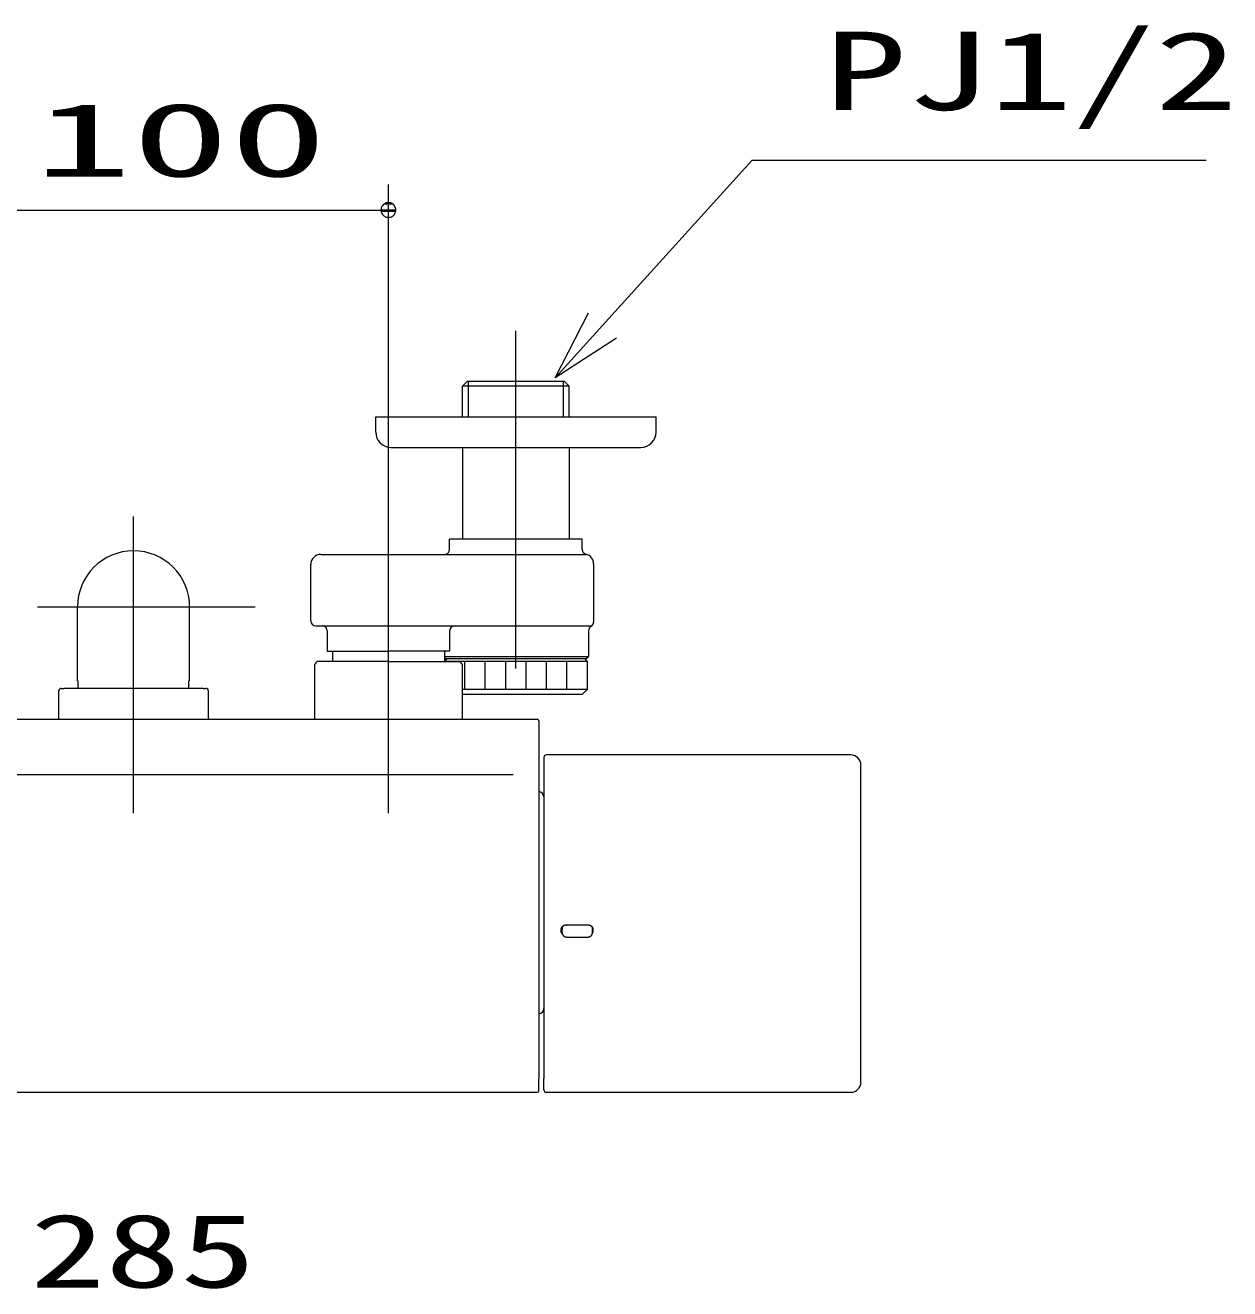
# Model space of a CAD drawing. Units: millimetres on the paper, scale 1:5. Extents: x -305 to 305, y -152 to 152.
# Drawn here: x -184.11 to -136.85, y -65.97 to -16.38 of the extents above; entities that cross this region are included whole.
import ezdxf
from ezdxf.enums import TextEntityAlignment as Align

# ---------------------------------------------------------------- set-up
doc = ezdxf.new("R2010")
doc.units = ezdxf.units.MM
doc.linetypes.add('LONG_CHAIN', pattern=[21, 18, -1, 1, -1])
doc.layers.add('0-1_RV', color=7, linetype='Continuous', lineweight=9)
doc.layers.add('0-2_0', color=7, linetype='Continuous', lineweight=9)
doc.styles.add('ＭＳ ゴシック', font='')
doc.styles.get('ＭＳ ゴシック').set_extended_font_data('MS Gothic')

# ---------------------------------------------------------------- blocks, each defined once
blk = doc.blocks.new('_DOTSMALL')
at = {"layer": '0-2_0'}
for p, q in [((0.0746, 0.1), (-0.0746, 0.1)), ((0.1223, -0.0248), (-0.1223, -0.0248))]:
    blk.add_line(p, q, dxfattribs=at)
for points in [[(0.125, 0), (0.124, 0.0157), (0.1211, 0.0311), (0.1162, 0.046), (0.1095, 0.0602), (0.1011, 0.0735), (0.0911, 0.0856), (0.0797, 0.0963), (0.067, 0.1055), (0.0532, 0.1131), (0.0386, 0.1189), (0.0234, 0.1228), (0.0078, 0.1248), (-0.0078, 0.1248), (-0.0234, 0.1228), (-0.0386, 0.1189), (-0.0532, 0.1131), (-0.067, 0.1055), (-0.0797, 0.0963), (-0.0911, 0.0856), (-0.1011, 0.0735), (-0.1095, 0.0602), (-0.1162, 0.046), (-0.1211, 0.0311), (-0.124, 0.0157), (-0.125, 0), (0, 0)], [(-0.125, 0), (-0.124, -0.0157), (-0.1211, -0.0311), (-0.1162, -0.046), (-0.1095, -0.0602), (-0.1011, -0.0735), (-0.0911, -0.0856), (-0.0797, -0.0963), (-0.067, -0.1055), (-0.0532, -0.1131), (-0.0386, -0.1189), (-0.0234, -0.1228), (-0.0078, -0.1248), (0.0078, -0.1248), (0.0234, -0.1228), (0.0386, -0.1189), (0.0532, -0.1131), (0.067, -0.1055), (0.0797, -0.0963), (0.0911, -0.0856), (0.1011, -0.0735), (0.1095, -0.0602), (0.1162, -0.046), (0.1211, -0.0311), (0.124, -0.0157), (0.125, 0), (0, 0)]]:
    blk.add_lwpolyline(points, close=True, dxfattribs=at)
blk = doc.blocks.new('_OPEN30')
at = {"layer": '0-2_0'}
blk.add_line((0, 0), (-1, 0), dxfattribs=at)
blk.add_lwpolyline([(-1, 0.2679), (0, 0), (-1, -0.2679)], dxfattribs=at)

msp = doc.modelspace()

# ---------------------------------------------------------------- linework, layer by layer
at = {"layer": '0-1_RV'}
for p, q in [((-169.862, -34.338), (-169.862, -22.63)), ((-189.862, -23.63), (-169.862, -23.63)), ((-166.957, -30.547), (-166.757, -30.347)), ((-166.957, -31.747), (-166.957, -30.547)), ((-162.766, -30.547), (-166.957, -30.547)), ((-166.757, -30.347), (-162.966, -30.347)), ((-166.757, -30.347), (-162.966, -30.347)), ((-166.725, -31.747), (-166.725, -30.347)), ((-162.998, -31.747), (-162.998, -30.347)), ((-162.766, -30.547), (-162.966, -30.347)), ((-162.766, -31.747), (-162.766, -30.547)), ((-170.362, -32.347), (-170.362, -31.747)), ((-170.362, -31.747), (-159.362, -31.747)), ((-159.362, -32.347), (-159.362, -31.747)), ((-169.762, -32.947), (-159.962, -32.947)), ((-166.957, -32.947), (-166.957, -36.548)), ((-162.766, -32.947), (-162.766, -36.548)), ((-162.262, -36.548), (-167.462, -36.548)), ((-167.462, -36.948), (-167.462, -36.548)), ((-162.262, -36.948), (-162.262, -36.548)), ((-172.512, -37.148), (-162.089, -37.148)), ((-172.912, -39.748), (-172.912, -37.548)), ((-161.812, -37.528), (-161.812, -39.801)), ((-182.062, -42.108), (-182.062, -39.207)), ((-177.662, -42.108), (-177.662, -39.207)), ((-172.712, -39.948), (-161.875, -39.948)), ((-162.012, -40.148), (-162.012, -41.148)), ((-172.062, -40.948), (-172.062, -41.346)), ((-167.662, -40.948), (-167.662, -41.346)), ((-167.662, -41.148), (-162.012, -41.148)), ((-162.112, -41.248), (-162.012, -41.148)), ((-172.762, -41.471), (-172.762, -43.621)), ((-169.862, -41.346), (-172.662, -41.346)), ((-169.862, -41.346), (-167.062, -41.346)), ((-167.612, -41.248), (-167.662, -41.198)), ((-167.562, -41.248), (-167.662, -41.348)), ((-162.062, -41.348), (-167.662, -41.348)), ((-162.112, -41.248), (-167.612, -41.248)), ((-166.962, -43.621), (-166.962, -41.471)), ((-166.862, -42.448), (-166.862, -41.348)), ((-166.062, -42.448), (-166.062, -41.348)), ((-165.262, -42.448), (-165.262, -41.348)), ((-164.462, -42.448), (-164.462, -41.348)), ((-163.662, -42.448), (-163.662, -41.348)), ((-162.862, -42.448), (-162.862, -41.348)), ((-162.162, -41.248), (-162.062, -41.348)), ((-162.062, -41.348), (-162.062, -42.448)), ((-182.052, -42.108), (-182.032, -42.108)), ((-182.032, -42.408), (-182.032, -42.108)), ((-177.692, -42.408), (-177.692, -42.108)), ((-177.671, -42.108), (-177.692, -42.108)), ((-182.802, -42.508), (-182.802, -43.618)), ((-182.702, -42.408), (-182.602, -42.408)), ((-177.122, -42.408), (-182.602, -42.408)), ((-177.122, -42.408), (-177.022, -42.408)), ((-176.922, -43.618), (-176.922, -42.508)), ((-162.062, -42.448), (-166.962, -42.448)), ((-162.262, -42.648), (-162.062, -42.448)), ((-162.262, -42.648), (-166.962, -42.648)), ((-195.762, -43.618), (-164.022, -43.618)), ((-163.962, -43.678), (-163.962, -45.448)), ((-163.762, -45.118), (-163.762, -45.976)), ((-151.722, -45.018), (-163.662, -45.018)), ((-163.962, -45.448), (-163.962, -45.985)), ((-151.322, -45.908), (-151.322, -45.418)), ((-194.762, -45.782), (-164.962, -45.782)), ((-163.962, -45.985), (-163.962, -57.734)), ((-163.762, -45.976), (-163.762, -57.718)), ((-163.082, -51.989), (-163.082, -51.875)), ((-163.052, -51.842), (-163.052, -51.872)), ((-163.052, -51.968), (-163.052, -51.872)), ((-162.882, -51.689), (-162.042, -51.689)), ((-161.852, -51.842), (-161.852, -51.872)), ((-161.852, -51.968), (-161.852, -51.872)), ((-161.842, -51.875), (-161.842, -51.989)), ((-162.852, -52.163), (-162.052, -52.163)), ((-163.962, -58.198), (-163.962, -57.734)), ((-163.762, -58.158), (-163.762, -57.718)), ((-195.702, -58.258), (-164.022, -58.258)), ((-163.662, -58.258), (-151.722, -58.258))]:
    msp.add_line(p, q, dxfattribs=at)
at = {"layer": '0-1_RV', "linetype": 'LONG_CHAIN'}
for p, q in [((-164.862, -41.619), (-164.862, -28.367)), ((-164.862, -41.619), (-164.862, -28.367)), ((-169.862, -47.298), (-169.862, -34.338)), ((-179.862, -47.298), (-179.862, -35.66)), ((-183.627, -39.207), (-175.089, -39.207))]:
    msp.add_line(p, q, dxfattribs=at)
at = {"layer": '0-1_RV'}
for points in [[(-137.775, -21.685), (-155.605, -21.685), (-161.468, -28.158)], [(-172.262, -40.148), (-172.262, -40.948), (-169.862, -40.948)], [(-167.462, -40.148), (-167.462, -40.948), (-169.862, -40.948)], [(-151.322, -57.858), (-151.322, -57.607), (-151.322, -45.908)], [(-163.078, -51.866), (-163.078, -51.863), (-163.078, -51.86), (-163.078, -51.857), (-163.079, -51.854), (-163.079, -51.851), (-163.079, -51.848), (-163.079, -51.845), (-163.079, -51.842), (-163.079, -51.839), (-163.079, -51.836), (-163.079, -51.833), (-163.079, -51.83), (-163.079, -51.827), (-163.079, -51.824), (-163.078, -51.821), (-163.078, -51.818), (-163.077, -51.816), (-163.076, -51.813), (-163.075, -51.81), (-163.074, -51.807), (-163.073, -51.804), (-163.072, -51.802), (-163.071, -51.799), (-163.069, -51.796), (-163.068, -51.793), (-163.067, -51.791), (-163.065, -51.788), (-163.063, -51.785), (-163.062, -51.783), (-163.06, -51.78), (-163.058, -51.778), (-163.056, -51.775), (-163.055, -51.773), (-163.053, -51.77), (-163.051, -51.768), (-163.049, -51.766), (-163.047, -51.763), (-163.045, -51.761), (-163.043, -51.759)], [(-163.052, -51.968), (-163.052, -51.971), (-163.052, -51.974), (-163.052, -51.977), (-163.052, -51.98), (-163.052, -51.983), (-163.051, -51.987), (-163.051, -51.99), (-163.051, -51.993), (-163.051, -51.996), (-163.051, -51.999), (-163.05, -52.002), (-163.05, -52.005), (-163.049, -52.009), (-163.049, -52.012), (-163.048, -52.015), (-163.048, -52.018), (-163.047, -52.021), (-163.046, -52.024), (-163.046, -52.027), (-163.045, -52.03), (-163.044, -52.033), (-163.043, -52.036), (-163.042, -52.039), (-163.041, -52.042), (-163.04, -52.045), (-163.039, -52.048), (-163.037, -52.051), (-163.036, -52.054), (-163.035, -52.057), (-163.033, -52.059), (-163.032, -52.062), (-163.03, -52.065), (-163.029, -52.068), (-163.027, -52.07), (-163.025, -52.073), (-163.024, -52.076), (-163.022, -52.078), (-163.02, -52.081), (-163.018, -52.084)], [(-163.043, -51.759), (-163.041, -51.757), (-163.039, -51.754), (-163.037, -51.752), (-163.035, -51.75), (-163.033, -51.748), (-163.031, -51.746), (-163.028, -51.744), (-163.026, -51.742), (-163.024, -51.74), (-163.022, -51.738), (-163.02, -51.736), (-163.017, -51.734), (-163.015, -51.732), (-163.013, -51.73), (-163.01, -51.728), (-163.008, -51.726), (-163.006, -51.724), (-163.003, -51.723), (-163.001, -51.721), (-162.998, -51.719), (-162.996, -51.717), (-162.993, -51.716), (-162.991, -51.714), (-162.988, -51.712), (-162.986, -51.711), (-162.983, -51.709), (-162.98, -51.708), (-162.978, -51.706), (-162.975, -51.705), (-162.972, -51.704), (-162.969, -51.702), (-162.967, -51.701), (-162.964, -51.7), (-162.961, -51.699), (-162.958, -51.697), (-162.956, -51.696), (-162.953, -51.695), (-162.95, -51.694), (-162.947, -51.694)], [(-162.947, -51.694), (-162.944, -51.693), (-162.941, -51.692), (-162.938, -51.692), (-162.935, -51.691), (-162.932, -51.691), (-162.929, -51.69), (-162.926, -51.69), (-162.923, -51.69), (-162.92, -51.69), (-162.917, -51.69), (-162.914, -51.69), (-162.911, -51.69), (-162.908, -51.69), (-162.905, -51.69), (-162.902, -51.69), (-162.899, -51.691), (-162.896, -51.691), (-162.893, -51.691), (-162.89, -51.691), (-162.887, -51.692), (-162.885, -51.692), (-162.882, -51.692), (-162.882, -51.692)], [(-162.042, -51.692), (-162.038, -51.692), (-162.035, -51.691), (-162.032, -51.691), (-162.029, -51.691), (-162.026, -51.691), (-162.023, -51.69), (-162.02, -51.69), (-162.017, -51.69), (-162.014, -51.69), (-162.011, -51.69), (-162.008, -51.69), (-162.005, -51.69), (-162.002, -51.69), (-161.999, -51.69), (-161.995, -51.69), (-161.992, -51.691), (-161.989, -51.691), (-161.986, -51.692), (-161.983, -51.692), (-161.98, -51.693), (-161.977, -51.694), (-161.975, -51.695), (-161.972, -51.696), (-161.969, -51.697), (-161.966, -51.698), (-161.963, -51.699), (-161.96, -51.7), (-161.957, -51.701), (-161.954, -51.703), (-161.952, -51.704), (-161.949, -51.705), (-161.946, -51.707), (-161.943, -51.708), (-161.941, -51.71), (-161.938, -51.711), (-161.935, -51.713), (-161.933, -51.715), (-161.93, -51.716), (-161.927, -51.718)], [(-161.935, -52.132), (-161.932, -52.13), (-161.929, -52.128), (-161.927, -52.127), (-161.924, -52.125), (-161.922, -52.123), (-161.919, -52.121), (-161.917, -52.119), (-161.914, -52.117), (-161.912, -52.114), (-161.91, -52.112), (-161.907, -52.11), (-161.905, -52.108), (-161.903, -52.106), (-161.901, -52.103), (-161.898, -52.101), (-161.896, -52.099), (-161.894, -52.096), (-161.892, -52.094), (-161.89, -52.092), (-161.888, -52.089), (-161.886, -52.087), (-161.884, -52.084), (-161.883, -52.081), (-161.881, -52.079), (-161.879, -52.076), (-161.877, -52.073), (-161.876, -52.071), (-161.874, -52.068), (-161.873, -52.065), (-161.871, -52.062), (-161.87, -52.06), (-161.868, -52.057), (-161.867, -52.054), (-161.866, -52.051), (-161.864, -52.048), (-161.863, -52.045), (-161.862, -52.042), (-161.861, -52.039), (-161.86, -52.036)], [(-161.927, -51.718), (-161.925, -51.72), (-161.922, -51.722), (-161.92, -51.723), (-161.917, -51.725), (-161.915, -51.727), (-161.912, -51.729), (-161.91, -51.731), (-161.907, -51.733), (-161.905, -51.735), (-161.903, -51.736), (-161.9, -51.738), (-161.898, -51.741), (-161.896, -51.743), (-161.893, -51.745), (-161.891, -51.747), (-161.889, -51.749), (-161.887, -51.751), (-161.885, -51.753), (-161.883, -51.756), (-161.881, -51.758), (-161.879, -51.76), (-161.877, -51.763), (-161.875, -51.765), (-161.873, -51.768), (-161.871, -51.77), (-161.869, -51.773), (-161.867, -51.775), (-161.865, -51.778), (-161.864, -51.78), (-161.862, -51.783), (-161.86, -51.786), (-161.859, -51.788), (-161.857, -51.791), (-161.856, -51.794), (-161.855, -51.796), (-161.853, -51.799), (-161.852, -51.802), (-161.851, -51.805), (-161.85, -51.808)], [(-161.86, -52.036), (-161.859, -52.033), (-161.858, -52.03), (-161.857, -52.027), (-161.857, -52.024), (-161.856, -52.021), (-161.855, -52.018), (-161.855, -52.015), (-161.854, -52.012), (-161.854, -52.009), (-161.853, -52.005), (-161.853, -52.002), (-161.853, -51.999), (-161.852, -51.996), (-161.852, -51.993), (-161.852, -51.99), (-161.852, -51.987), (-161.852, -51.983), (-161.852, -51.98), (-161.852, -51.977), (-161.851, -51.974), (-161.851, -51.971), (-161.852, -51.968)], [(-161.85, -51.808), (-161.849, -51.811), (-161.848, -51.814), (-161.847, -51.817), (-161.846, -51.82), (-161.846, -51.823), (-161.845, -51.826), (-161.845, -51.829), (-161.844, -51.832), (-161.844, -51.835), (-161.844, -51.838), (-161.843, -51.841), (-161.843, -51.844), (-161.843, -51.847), (-161.843, -51.85), (-161.843, -51.853), (-161.843, -51.856), (-161.843, -51.859), (-161.843, -51.863), (-161.843, -51.866), (-161.843, -51.869), (-161.844, -51.872), (-161.844, -51.875)], [(-163.018, -52.084), (-163.016, -52.086), (-163.014, -52.089), (-163.012, -52.091), (-163.01, -52.094), (-163.008, -52.096), (-163.006, -52.098), (-163.004, -52.101), (-163.002, -52.103), (-163, -52.105), (-162.998, -52.108), (-162.995, -52.11), (-162.993, -52.112), (-162.991, -52.114), (-162.988, -52.116), (-162.986, -52.118), (-162.984, -52.12), (-162.981, -52.122), (-162.979, -52.124), (-162.976, -52.126), (-162.974, -52.128), (-162.971, -52.13), (-162.968, -52.132), (-162.966, -52.134), (-162.963, -52.135), (-162.96, -52.137), (-162.958, -52.139), (-162.955, -52.14), (-162.952, -52.142), (-162.949, -52.143), (-162.947, -52.144), (-162.944, -52.146), (-162.941, -52.147), (-162.938, -52.148), (-162.935, -52.15), (-162.932, -52.151), (-162.929, -52.152), (-162.926, -52.153), (-162.923, -52.154), (-162.92, -52.155)], [(-162.92, -52.155), (-162.917, -52.156), (-162.914, -52.157), (-162.911, -52.157), (-162.908, -52.158), (-162.905, -52.159), (-162.902, -52.159), (-162.899, -52.16), (-162.895, -52.161), (-162.892, -52.161), (-162.889, -52.161), (-162.886, -52.162), (-162.883, -52.162), (-162.88, -52.162), (-162.877, -52.162), (-162.874, -52.163), (-162.87, -52.163), (-162.867, -52.163), (-162.864, -52.163), (-162.861, -52.163), (-162.858, -52.163), (-162.855, -52.163), (-162.852, -52.163)], [(-162.052, -52.163), (-162.048, -52.163), (-162.045, -52.163), (-162.042, -52.163), (-162.039, -52.163), (-162.036, -52.163), (-162.033, -52.163), (-162.029, -52.163), (-162.026, -52.163), (-162.023, -52.162), (-162.02, -52.162), (-162.017, -52.162), (-162.014, -52.161), (-162.011, -52.161), (-162.007, -52.161), (-162.004, -52.16), (-162.001, -52.16), (-161.998, -52.159), (-161.995, -52.158), (-161.992, -52.158), (-161.989, -52.157), (-161.986, -52.156), (-161.983, -52.155), (-161.98, -52.154), (-161.977, -52.153), (-161.974, -52.152), (-161.971, -52.151), (-161.968, -52.15), (-161.965, -52.149), (-161.962, -52.147), (-161.959, -52.146), (-161.956, -52.145), (-161.954, -52.143), (-161.951, -52.142), (-161.948, -52.14), (-161.945, -52.139), (-161.943, -52.137), (-161.94, -52.135), (-161.937, -52.134), (-161.935, -52.132)]]:
    msp.add_lwpolyline(points, dxfattribs=at)
for centre, radius, start, end in [((-169.762, -32.347), 0.6, 180, 270), ((-159.962, -32.347), 0.6, 270, 0), ((-179.862, -39.207), 2.2, 90, 180), ((-179.862, -39.207), 2.2, 0, 90), ((-172.512, -37.548), 0.4, 90, 180), ((-167.662, -36.948), 0.2, 284.478, 0), ((-162.062, -36.948), 0.2, 180, 255.522), ((-162.212, -37.528), 0.4, 0, 75.522), ((-172.712, -39.748), 0.2, 180, 270), ((-172.462, -40.148), 0.2, 0, 90), ((-172.462, -40.148), 0.2, 0, 90), ((-167.262, -40.148), 0.2, 90, 180), ((-161.812, -40.148), 0.2, 120, 180), ((-162.012, -39.801), 0.2, 300, 0), ((-171.287, -42.546), 1.825, 138.888, 143.9223), ((-168.437, -42.546), 1.825, 36.0777, 41.112), ((-182.702, -42.508), 0.1, 90, 180), ((-177.022, -42.508), 0.1, 0, 90), ((-164.022, -43.678), 0.06, 0, 90), ((-163.662, -45.118), 0.1, 90, 180), ((-151.722, -45.418), 0.4, 0, 90), ((-163.962, -46.668), 0.2, 0, 90), ((-163.962, -54.968), 0.2, 270, 0), ((-151.722, -57.858), 0.4, 270, 0), ((-164.022, -58.198), 0.06, 270, 0), ((-163.662, -58.158), 0.1, 180, 270)]:
    msp.add_arc(centre, radius, start, end, dxfattribs=at)
for centre, major_axis, start_param, end_param in [((-162.882, -51.947), (0.2, 0), 3.141593, 4.08439), ((-162.852, -51.842), (-0.2, 0), 5.743421, 6.283185), ((-162.042, -51.947), (0.2, 0), 5.800117, 6.283185), ((-162.052, -51.842), (0.2, 0), 6.283185, 6.484616)]:
    msp.add_ellipse(centre, major_axis=major_axis, ratio=0.952661, start_param=start_param, end_param=end_param, dxfattribs=at)

# ---------------------------------------------------------------- block references
at = {"layer": '0-1_RV', "xscale": 2.32, "yscale": 2.32}
msp.add_blockref('_DOTSMALL', (-169.862, -23.63), dxfattribs=at)
at = {"layer": '0-1_RV', "xscale": 2.77, "yscale": 2.77, "rotation": 227.83293}
msp.add_blockref('_OPEN30', (-163.327, -30.212), dxfattribs=at)

# ---------------------------------------------------------------- texts
at = {"layer": '0-1_RV', "style": 'ＭＳ ゴシック'}
for s, height, width, p in [('PJ1/2', 3.079, 1.55, (-152.775, -20.629)), ('100', 2.889, 1.95, (-183.762, -23.185)), ('285', 2.889, 1.5, (-183.917, -66.787))]:
    msp.add_text(s, height=height, dxfattribs=dict(at, width=width)).set_placement(p, align=Align.BOTTOM_LEFT)

doc.saveas('drawing.dxf')
